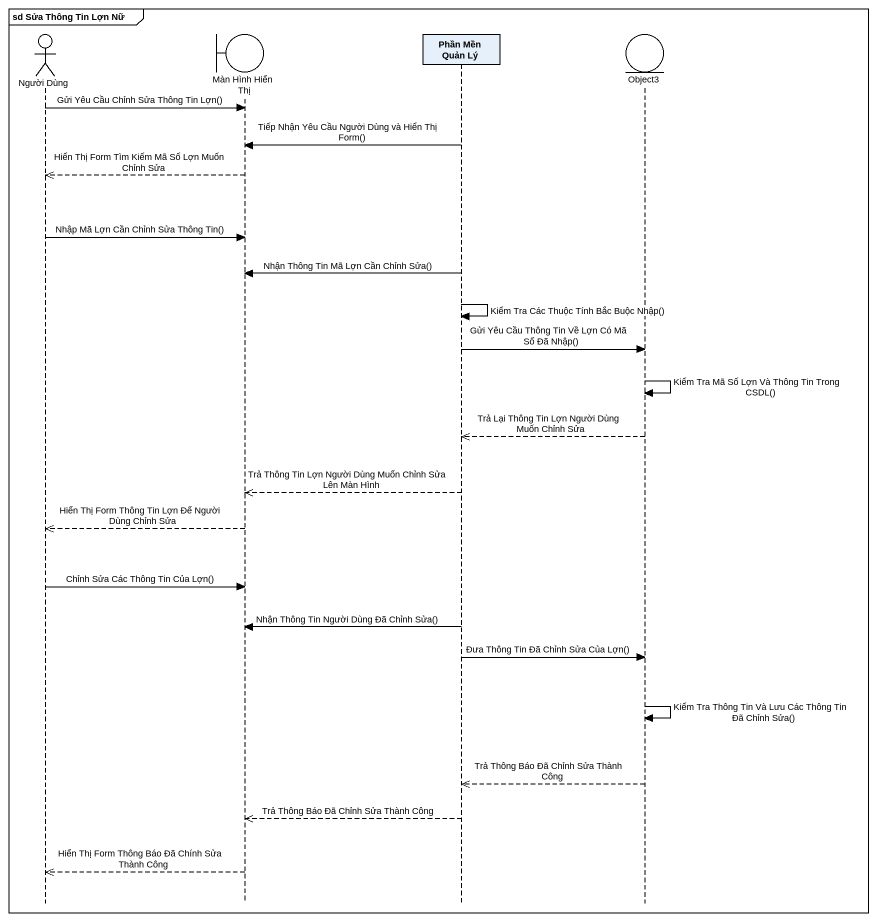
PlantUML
@startuml
mainframe sd Sửa Thông Tin Lợn Nữ
hide footbox
actor "Người Dùng" as Người_Dùng
boundary "Màn Hình Hiển Thị" as Màn_Hình_Hiển_Thị
participant "Phần Mền Quản Lý" as Phần_Mền_Quản_Lý
entity Object3

Người_Dùng -> Màn_Hình_Hiển_Thị : Gửi Yêu Cầu Chỉnh Sửa Thông Tin Lợn()
Phần_Mền_Quản_Lý -> Màn_Hình_Hiển_Thị : Tiếp Nhận Yêu Cầu Người Dùng và Hiển Thị Form()
Màn_Hình_Hiển_Thị -->> Người_Dùng : Hiển Thị Form Tìm Kiếm Mã Số Lợn Muốn Chỉnh Sửa
Người_Dùng -> Màn_Hình_Hiển_Thị : Nhập Mã Lợn Cần Chỉnh Sửa Thông Tin()
Phần_Mền_Quản_Lý -> Màn_Hình_Hiển_Thị : Nhận Thông Tin Mã Lợn Cần Chỉnh Sửa()
Phần_Mền_Quản_Lý -> Phần_Mền_Quản_Lý : Kiểm Tra Các Thuộc Tính Bắc Buộc Nhập()
Phần_Mền_Quản_Lý -> Object3 : Gửi Yêu Cầu Thông Tin Về Lợn Có Mã Số Đã Nhập()
Object3 -> Object3 : Kiểm Tra Mã Số Lợn Và Thông Tin Trong CSDL()
Object3 -->> Phần_Mền_Quản_Lý : Trả Lại Thông Tin Lợn Người Dùng Muốn Chỉnh Sửa
Phần_Mền_Quản_Lý -->> Màn_Hình_Hiển_Thị : Trả Thông Tin Lợn Người Dùng Muốn Chỉnh Sửa Lên Màn Hình
Màn_Hình_Hiển_Thị -->> Người_Dùng : Hiển Thị Form Thông Tin Lợn Để Người Dùng Chỉnh Sửa
Người_Dùng -> Màn_Hình_Hiển_Thị : Chỉnh Sửa Các Thông Tin Của Lợn()
Phần_Mền_Quản_Lý -> Màn_Hình_Hiển_Thị : Nhận Thông Tin Người Dùng Đã Chỉnh Sửa()
Phần_Mền_Quản_Lý -> Object3 : Đưa Thông Tin Đã Chỉnh Sửa Của Lợn()
Object3 -> Object3 : Kiểm Tra Thông Tin Và Lưu Các Thông Tin Đã Chỉnh Sửa()
Object3 -->> Phần_Mền_Quản_Lý : Trả Thông Báo Đã Chỉnh Sửa Thành Công
Phần_Mền_Quản_Lý -->> Màn_Hình_Hiển_Thị : Trả Thông Báo Đã Chỉnh Sửa Thành Công
Màn_Hình_Hiển_Thị -->> Người_Dùng : Hiển Thị Form Thông Báo Đã Chính Sửa Thành Công
@enduml
